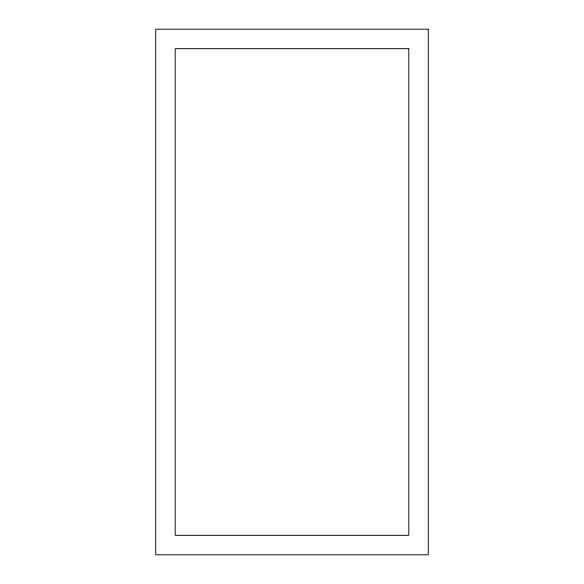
<?xml version="1.0" encoding="UTF-8"?>
<svg xmlns="http://www.w3.org/2000/svg" width="584" height="584" viewBox="0 0 584 584"><rect width="100%" height="100%" fill="white"/><g stroke="black" fill="none" stroke-linecap="round" stroke-linejoin="round"><path stroke-width="0.88" d="M428.269 29.2L155.731 29.2L155.731 554.8L428.269 554.8L428.269 29.2M408.8 48.669L175.2 48.669L175.2 535.331L408.8 535.331L408.8 48.669"/></g></svg>
